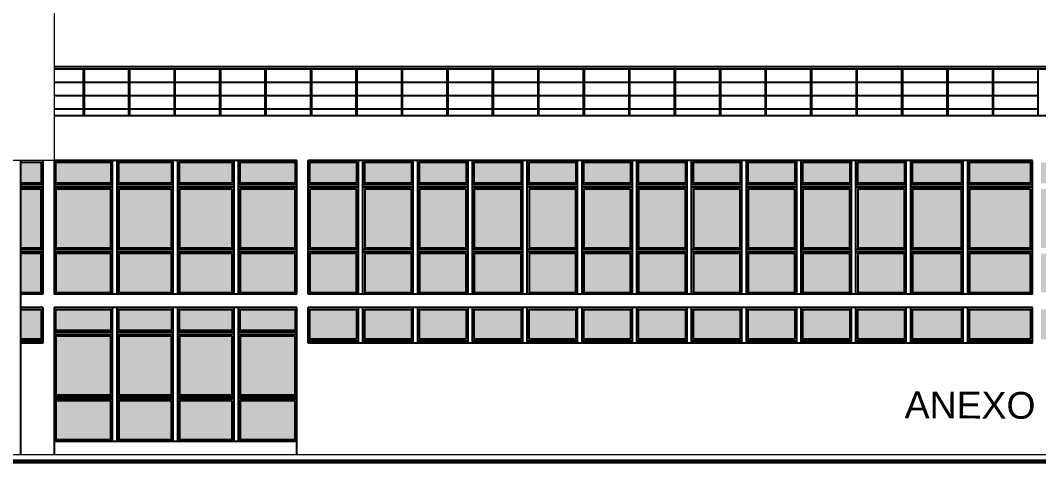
# Model space of a CAD drawing. Header units: millimetres. Extents: x 521 to 1055, y 261 to 520.
# Drawn here: x 834.25 to 857.1, y 279.49 to 289.44 of the extents above; entities that cross this region are included whole.
import ezdxf

# ---------------------------------------------------------------- set-up
doc = ezdxf.new("R2010")
doc.units = ezdxf.units.MM
doc.linetypes.add('CONTINU', pattern=[0])
doc.layers.add('0.1', color=8, linetype='Continuous', lineweight=13)
doc.styles.add('ROBERTO', font='swissek.ttf')

msp = doc.modelspace()

# ---------------------------------------------------------------- hatches: boundary and pattern name
at = {"layer": '0.1', "linetype": 'CONTINU', "lineweight": -2}
h = msp.add_hatch(dxfattribs=at)
h.set_pattern_fill('AR-SAND', color=8, scale=0.1, angle=315, style=0)
h.paths.add_polyline_path([(835.00938, 314.19244), (819.00938, 314.19244), (819.00938, 286.29244), (819.10938, 286.29244), (835.00938, 286.29244)])
h.paths.add_polyline_path([(830.65938, 294.89244), (830.65938, 295.89244), (831.25938, 295.89244), (831.25938, 294.89244)], flags=16)
h.paths.add_polyline_path([(830.69938, 294.93244), (830.69938, 295.85244), (831.21938, 295.85244), (831.21938, 294.93244)], flags=0)
h.paths.add_polyline_path([(830.65938, 292.59244), (831.25938, 292.59244), (831.25938, 291.59244), (830.65938, 291.59244)], flags=16)
h.paths.add_polyline_path([(830.69938, 292.55244), (831.21938, 292.55244), (831.21938, 291.63244), (830.69938, 291.63244)], flags=0)
h.paths.add_polyline_path([(830.65938, 298.19244), (830.65938, 299.19244), (831.25938, 299.19244), (831.25938, 298.19244)], flags=16)
h.paths.add_polyline_path([(830.69938, 298.23244), (830.69938, 299.15244), (831.21938, 299.15244), (831.21938, 298.23244)], flags=0)
h.paths.add_polyline_path([(830.65938, 289.29244), (831.25938, 289.29244), (831.25938, 288.29244), (830.65938, 288.29244)], flags=16)
h.paths.add_polyline_path([(830.69938, 289.25244), (831.21938, 289.25244), (831.21938, 288.33244), (830.69938, 288.33244)], flags=0)
h.paths.add_polyline_path([(830.65938, 301.49244), (830.65938, 302.49244), (831.25938, 302.49244), (831.25938, 301.49244)], flags=16)
h.paths.add_polyline_path([(830.69938, 301.53244), (830.69938, 302.45244), (831.21938, 302.45244), (831.21938, 301.53244)], flags=0)
h.paths.add_polyline_path([(830.65938, 304.79244), (830.65938, 305.79244), (831.25938, 305.79244), (831.25938, 304.79244)], flags=16)
h.paths.add_polyline_path([(830.69938, 304.83244), (830.69938, 305.75244), (831.21938, 305.75244), (831.21938, 304.83244)], flags=0)
h.paths.add_polyline_path([(830.65938, 308.09244), (830.65938, 309.09244), (831.25938, 309.09244), (831.25938, 308.09244)], flags=16)
h.paths.add_polyline_path([(830.69938, 308.13244), (830.69938, 309.05244), (831.21938, 309.05244), (831.21938, 308.13244)], flags=0)
h.paths.add_polyline_path([(830.65938, 311.39244), (830.65938, 312.39244), (831.25938, 312.39244), (831.25938, 311.39244)], flags=16)
h.paths.add_polyline_path([(830.69938, 311.43244), (830.69938, 312.35244), (831.21938, 312.35244), (831.21938, 311.43244)], flags=0)
h = msp.add_hatch(color=9, dxfattribs=at)
h.paths.add_polyline_path([(825.61938, 285.78244), (825.61938, 286.25244), (824.88438, 286.25244), (824.88438, 285.78244)])
h.paths.add_polyline_path([(825.61938, 285.65244), (824.88438, 285.65244), (824.88438, 284.33244), (825.61938, 284.33244)])
h.paths.add_polyline_path([(824.88438, 284.20244), (824.88438, 283.33244), (825.61938, 283.33244), (825.61938, 284.20244)])
h.paths.add_polyline_path([(824.88438, 282.95244), (824.88438, 282.28244), (825.61938, 282.28244), (825.61938, 282.95244)])
h.paths.add_polyline_path([(825.79938, 282.95244), (825.79938, 282.28244), (826.91938, 282.28244), (826.91938, 282.95244)])
h.paths.add_polyline_path([(825.79938, 284.20244), (825.79938, 283.33244), (826.91938, 283.33244), (826.91938, 284.20244)])
h.paths.add_polyline_path([(825.79938, 284.33244), (826.91938, 284.33244), (826.91938, 285.65244), (825.79938, 285.65244)])
h.paths.add_polyline_path([(825.79938, 286.25244), (825.79938, 285.78244), (826.91938, 285.78244), (826.91938, 286.25244)])
h.paths.add_polyline_path([(828.21938, 285.78244), (828.21938, 286.25244), (827.09938, 286.25244), (827.09938, 285.78244)])
h.paths.add_polyline_path([(828.21938, 285.65244), (827.09938, 285.65244), (827.09938, 284.33244), (828.21938, 284.33244)])
h.paths.add_polyline_path([(828.21938, 283.33244), (828.21938, 284.20244), (827.09938, 284.20244), (827.09938, 283.33244)])
h.paths.add_polyline_path([(828.21938, 282.28244), (828.21938, 282.95244), (827.09938, 282.95244), (827.09938, 282.28244)])
h.paths.add_polyline_path([(828.39938, 282.95244), (828.39938, 282.28244), (829.13438, 282.28244), (829.13438, 282.95244)])
h.paths.add_polyline_path([(828.39938, 284.20244), (828.39938, 283.33244), (829.13438, 283.33244), (829.13438, 284.20244)])
h.paths.add_polyline_path([(828.39938, 284.33244), (829.13438, 284.33244), (829.13438, 285.65244), (828.39938, 285.65244)])
h.paths.add_polyline_path([(828.39938, 286.25244), (828.39938, 285.78244), (829.13438, 285.78244), (829.13438, 286.25244)])
h.paths.add_polyline_path([(830.81938, 285.78244), (830.81938, 286.25244), (829.69938, 286.25244), (829.69938, 285.78244)])
h.paths.add_polyline_path([(829.69938, 284.33244), (830.81938, 284.33244), (830.81938, 285.65244), (829.69938, 285.65244)])
h.paths.add_polyline_path([(830.81938, 283.33244), (830.81938, 284.20244), (829.69938, 284.20244), (829.69938, 283.33244)])
h.paths.add_polyline_path([(829.69938, 282.95244), (829.69938, 282.28244), (830.81938, 282.28244), (830.81938, 282.95244)])
h.paths.add_polyline_path([(830.99938, 282.28244), (832.11938, 282.28244), (832.11938, 282.95244), (830.99938, 282.95244)])
h.paths.add_polyline_path([(830.99938, 284.20244), (830.99938, 283.33244), (832.11938, 283.33244), (832.11938, 284.20244)])
h.paths.add_polyline_path([(830.99938, 284.33244), (832.11938, 284.33244), (832.11938, 285.65244), (830.99938, 285.65244)])
h.paths.add_polyline_path([(832.11938, 285.78244), (832.11938, 286.25244), (830.99938, 286.25244), (830.99938, 285.78244)])
h.paths.add_polyline_path([(833.41938, 285.78244), (833.41938, 286.25244), (832.29938, 286.25244), (832.29938, 285.78244)])
h.paths.add_polyline_path([(833.41938, 285.65244), (832.29938, 285.65244), (832.29938, 284.33244), (833.41938, 284.33244)])
h.paths.add_polyline_path([(833.41938, 283.33244), (833.41938, 284.20244), (832.29938, 284.20244), (832.29938, 283.33244)])
h.paths.add_polyline_path([(833.41938, 282.28244), (833.41938, 282.95244), (832.29938, 282.95244), (832.29938, 282.28244)])
h.paths.add_polyline_path([(834.25938, 282.28244), (834.71938, 282.28244), (834.71938, 282.95244), (834.25938, 282.95244)])
h.paths.add_polyline_path([(834.25938, 283.33244), (834.71938, 283.33244), (834.71938, 284.20244), (834.25938, 284.20244)])
h.paths.add_polyline_path([(834.25938, 284.33244), (834.71938, 284.33244), (834.71938, 285.65244), (834.25938, 285.65244)])
h.paths.add_polyline_path([(834.71938, 285.78244), (834.71938, 286.25244), (834.25938, 286.25244), (834.25938, 285.78244)])
h.paths.add_polyline_path([(836.28284, 285.78244), (836.28284, 286.25244), (835.04938, 286.25244), (835.04938, 285.78244)])
h.paths.add_polyline_path([(836.28284, 285.65244), (835.04938, 285.65244), (835.04938, 284.33244), (836.28284, 284.33244)])
h.paths.add_polyline_path([(837.64438, 285.65244), (836.46284, 285.65244), (836.46284, 284.33244), (837.64438, 284.33244)])
h.paths.add_polyline_path([(837.64438, 285.78244), (837.64438, 286.25244), (836.46284, 286.25244), (836.46284, 285.78244)])
h.paths.add_polyline_path([(836.46284, 284.20244), (836.46284, 283.33244), (837.64438, 283.33244), (837.64438, 284.20244)])
h.paths.add_polyline_path([(836.28284, 283.33244), (836.28284, 284.20244), (835.04938, 284.20244), (835.04938, 283.33244)])
h.paths.add_polyline_path([(839.00688, 283.33244), (839.00688, 284.20244), (837.82438, 284.20244), (837.82438, 283.33244)])
h.paths.add_polyline_path([(840.41938, 283.33244), (840.41938, 284.20244), (839.18688, 284.20244), (839.18688, 283.33244)])
h.paths.add_polyline_path([(839.18688, 285.65244), (839.18688, 284.33244), (840.41938, 284.33244), (840.41938, 285.65244)])
h.paths.add_polyline_path([(837.82438, 285.65244), (837.82438, 284.33244), (839.00688, 284.33244), (839.00688, 285.65244)])
h.paths.add_polyline_path([(837.82438, 285.78244), (839.00688, 285.78244), (839.00688, 286.25244), (837.82438, 286.25244)])
h.paths.add_polyline_path([(839.18688, 286.25244), (839.18688, 285.78244), (840.41938, 285.78244), (840.41938, 286.25244)])
h.paths.add_polyline_path([(840.74938, 286.25244), (840.74938, 285.78244), (841.79855, 285.78244), (841.79855, 286.25244)])
h.paths.add_polyline_path([(841.97855, 286.25244), (841.97855, 285.78244), (843.02771, 285.78244), (843.02771, 286.25244)])
h.paths.add_polyline_path([(843.20771, 286.25244), (843.20771, 285.78244), (844.25688, 285.78244), (844.25688, 286.25244)])
h.paths.add_polyline_path([(844.25688, 285.65244), (843.20771, 285.65244), (843.20771, 284.33244), (844.25688, 284.33244)])
h.paths.add_polyline_path([(843.02771, 284.33244), (843.02771, 285.65244), (841.97855, 285.65244), (841.97855, 284.33244)])
h.paths.add_polyline_path([(841.79855, 284.33244), (841.79855, 285.65244), (840.74938, 285.65244), (840.74938, 284.33244)])
h.paths.add_polyline_path([(841.79855, 284.20244), (840.74938, 284.20244), (840.74938, 283.33244), (841.79855, 283.33244)])
h.paths.add_polyline_path([(841.97855, 284.20244), (841.97855, 283.33244), (843.02771, 283.33244), (843.02771, 284.20244)])
h.paths.add_polyline_path([(843.20771, 284.20244), (843.20771, 283.33244), (844.25688, 283.33244), (844.25688, 284.20244)])
h.paths.add_polyline_path([(841.79855, 282.95244), (840.74938, 282.95244), (840.74938, 282.28244), (841.79855, 282.28244)])
h.paths.add_polyline_path([(841.97855, 282.95244), (841.97855, 282.28244), (843.02771, 282.28244), (843.02771, 282.95244)])
h.paths.add_polyline_path([(843.20771, 282.95244), (843.20771, 282.28244), (844.25688, 282.28244), (844.25688, 282.95244)])
h = msp.add_hatch(color=9, dxfattribs=at)
h.paths.add_polyline_path([(863.41938, 285.78244), (863.41938, 286.25244), (862.29938, 286.25244), (862.29938, 285.78244)])
h.paths.add_polyline_path([(860.94938, 285.78244), (862.06938, 285.78244), (862.06938, 286.25244), (860.94938, 286.25244)])
h.paths.add_polyline_path([(859.72021, 286.25244), (859.72021, 285.78244), (860.76938, 285.78244), (860.76938, 286.25244)])
h.paths.add_polyline_path([(858.47021, 286.25244), (858.47021, 285.78244), (859.51938, 285.78244), (859.51938, 286.25244)])
h.paths.add_polyline_path([(857.14938, 286.25244), (857.14938, 285.78244), (858.26938, 285.78244), (858.26938, 286.25244)])
h.paths.add_polyline_path([(855.54938, 286.25244), (855.54938, 285.78244), (856.91938, 285.78244), (856.91938, 286.25244)])
h.paths.add_polyline_path([(854.27021, 286.25244), (854.27021, 285.78244), (855.36938, 285.78244), (855.36938, 286.25244)])
h.paths.add_polyline_path([(853.04105, 286.25244), (853.04105, 285.78244), (854.09021, 285.78244), (854.09021, 286.25244)])
h.paths.add_polyline_path([(851.81188, 286.25244), (851.81188, 285.78244), (852.86105, 285.78244), (852.86105, 286.25244)])
h.paths.add_polyline_path([(851.63188, 285.78244), (851.63188, 286.25244), (850.58271, 286.25244), (850.58271, 285.78244)])
h.paths.add_polyline_path([(849.35355, 286.25244), (849.35355, 285.78244), (850.40271, 285.78244), (850.40271, 286.25244)])
h.paths.add_polyline_path([(848.12438, 286.25244), (848.12438, 285.78244), (849.17355, 285.78244), (849.17355, 286.25244)])
h.paths.add_polyline_path([(847.94438, 285.78244), (847.94438, 286.25244), (846.89521, 286.25244), (846.89521, 285.78244)])
h.paths.add_polyline_path([(846.71521, 285.78244), (846.71521, 286.25244), (845.66605, 286.25244), (845.66605, 285.78244)])
h.paths.add_polyline_path([(845.48605, 285.78244), (845.48605, 286.25244), (844.43688, 286.25244), (844.43688, 285.78244)])
h.paths.add_polyline_path([(844.43688, 285.65244), (844.43688, 284.33244), (845.48605, 284.33244), (845.48605, 285.65244)])
h.paths.add_polyline_path([(844.43688, 284.20244), (844.43688, 283.33244), (845.48605, 283.33244), (845.48605, 284.20244)])
h.paths.add_polyline_path([(844.43688, 282.95244), (844.43688, 282.28244), (845.48605, 282.28244), (845.48605, 282.95244)])
h.paths.add_polyline_path([(845.66605, 282.95244), (845.66605, 282.28244), (846.71521, 282.28244), (846.71521, 282.95244)])
h.paths.add_polyline_path([(846.71521, 283.33244), (846.71521, 284.20244), (845.66605, 284.20244), (845.66605, 283.33244)])
h.paths.add_polyline_path([(846.71521, 285.65244), (845.66605, 285.65244), (845.66605, 284.33244), (846.71521, 284.33244)])
h.paths.add_polyline_path([(846.89521, 284.33244), (847.94438, 284.33244), (847.94438, 285.65244), (846.89521, 285.65244)])
h.paths.add_polyline_path([(846.89521, 284.20244), (846.89521, 283.33244), (847.94438, 283.33244), (847.94438, 284.20244)])
h.paths.add_polyline_path([(847.94438, 282.28244), (847.94438, 282.95244), (846.89521, 282.95244), (846.89521, 282.28244)])
h.paths.add_polyline_path([(848.12438, 282.95244), (848.12438, 282.28244), (849.17355, 282.28244), (849.17355, 282.95244)])
h.paths.add_polyline_path([(849.17355, 283.33244), (849.17355, 284.20244), (848.12438, 284.20244), (848.12438, 283.33244)])
h.paths.add_polyline_path([(849.17355, 285.65244), (848.12438, 285.65244), (848.12438, 284.33244), (849.17355, 284.33244)])
h.paths.add_polyline_path([(849.35355, 284.33244), (850.40271, 284.33244), (850.40271, 285.65244), (849.35355, 285.65244)])
h.paths.add_polyline_path([(850.40271, 283.33244), (850.40271, 284.20244), (849.35355, 284.20244), (849.35355, 283.33244)])
h.paths.add_polyline_path([(849.35355, 282.95244), (849.35355, 282.28244), (850.40271, 282.28244), (850.40271, 282.95244)])
h.paths.add_polyline_path([(850.58271, 282.95244), (850.58271, 282.28244), (851.63188, 282.28244), (851.63188, 282.95244)])
h.paths.add_polyline_path([(851.63188, 283.33244), (851.63188, 284.20244), (850.58271, 284.20244), (850.58271, 283.33244)])
h.paths.add_polyline_path([(850.58271, 284.33244), (851.63188, 284.33244), (851.63188, 285.65244), (850.58271, 285.65244)])
h.paths.add_polyline_path([(851.81188, 284.33244), (852.86105, 284.33244), (852.86105, 285.65244), (851.81188, 285.65244)])
h.paths.add_polyline_path([(852.86105, 283.33244), (852.86105, 284.20244), (851.81188, 284.20244), (851.81188, 283.33244)])
h.paths.add_polyline_path([(851.81188, 282.95244), (851.81188, 282.28244), (852.86105, 282.28244), (852.86105, 282.95244)])
h.paths.add_polyline_path([(854.09021, 282.28244), (854.09021, 282.95244), (853.04105, 282.95244), (853.04105, 282.28244)])
h.paths.add_polyline_path([(854.09021, 283.33244), (854.09021, 284.20244), (853.04105, 284.20244), (853.04105, 283.33244)])
h.paths.add_polyline_path([(853.04105, 284.33244), (854.09021, 284.33244), (854.09021, 285.65244), (853.04105, 285.65244)])
h.paths.add_polyline_path([(854.27021, 284.33244), (855.36938, 284.33244), (855.36938, 285.65244), (854.27021, 285.65244)])
h.paths.add_polyline_path([(855.36938, 283.33244), (855.36938, 284.20244), (854.27021, 284.20244), (854.27021, 283.33244)])
h.paths.add_polyline_path([(854.27021, 282.95244), (854.27021, 282.28244), (855.36938, 282.28244), (855.36938, 282.95244)])
h.paths.add_polyline_path([(856.91938, 282.28244), (856.91938, 282.95244), (855.54938, 282.95244), (855.54938, 282.28244)])
h.paths.add_polyline_path([(856.91938, 283.33244), (856.91938, 284.20244), (855.54938, 284.20244), (855.54938, 283.33244)])
h.paths.add_polyline_path([(856.91938, 284.33244), (856.91938, 285.65244), (855.54938, 285.65244), (855.54938, 284.33244)])
h.paths.add_polyline_path([(858.26938, 285.65244), (857.14938, 285.65244), (857.14938, 284.33244), (858.26938, 284.33244)])
h.paths.add_polyline_path([(858.26938, 283.33244), (858.26938, 284.20244), (857.14938, 284.20244), (857.14938, 283.33244)])
h.paths.add_polyline_path([(857.14938, 282.95244), (857.14938, 282.28244), (858.26938, 282.28244), (858.26938, 282.95244)])
h.paths.add_polyline_path([(858.47021, 282.95244), (858.47021, 282.28244), (859.51938, 282.28244), (859.51938, 282.95244)])
h.paths.add_polyline_path([(858.47021, 284.20244), (858.47021, 283.33244), (859.51938, 283.33244), (859.51938, 284.20244)])
h.paths.add_polyline_path([(859.51938, 285.65244), (858.47021, 285.65244), (858.47021, 284.33244), (859.51938, 284.33244)])
h.paths.add_polyline_path([(859.72021, 284.33244), (860.76938, 284.33244), (860.76938, 285.65244), (859.72021, 285.65244)])
h.paths.add_polyline_path([(859.72021, 284.20244), (859.72021, 283.33244), (860.76938, 283.33244), (860.76938, 284.20244)])
h.paths.add_polyline_path([(860.76938, 282.28244), (860.76938, 282.95244), (859.72021, 282.95244), (859.72021, 282.28244)])
h.paths.add_polyline_path([(862.06938, 282.28244), (862.06938, 282.95244), (860.94938, 282.95244), (860.94938, 282.28244)])
h.paths.add_polyline_path([(860.94938, 284.20244), (860.94938, 283.33244), (862.06938, 283.33244), (862.06938, 284.20244)])
h.paths.add_polyline_path([(860.94938, 284.33244), (862.06938, 284.33244), (862.06938, 285.65244), (860.94938, 285.65244)])
h.paths.add_polyline_path([(862.29938, 284.33244), (863.41938, 284.33244), (863.41938, 285.65244), (862.29938, 285.65244)])
h.paths.add_polyline_path([(862.29938, 283.33244), (863.41938, 283.33244), (863.41938, 284.20244), (862.29938, 284.20244)])
h.paths.add_polyline_path([(862.29938, 282.95244), (862.29938, 282.28244), (863.41938, 282.28244), (863.41938, 282.95244)])
h = msp.add_hatch(color=9, dxfattribs=at)
h.paths.add_polyline_path([(835.04938, 282.95244), (835.04938, 282.48244), (836.28284, 282.48244), (836.28284, 282.95244)])
h.paths.add_polyline_path([(836.28284, 282.35244), (835.04938, 282.35244), (835.04938, 281.03244), (836.28284, 281.03244)])
h.paths.add_polyline_path([(835.04938, 280.90244), (835.04938, 280.03244), (836.28284, 280.03244), (836.28284, 280.90244)])
h.paths.add_polyline_path([(837.64438, 280.03244), (837.64438, 280.90244), (836.46284, 280.90244), (836.46284, 280.03244)])
h.paths.add_polyline_path([(836.46284, 281.03244), (837.64438, 281.03244), (837.64438, 282.35244), (836.46284, 282.35244)])
h.paths.add_polyline_path([(837.64438, 282.48244), (837.64438, 282.95244), (836.46284, 282.95244), (836.46284, 282.48244)])
h.paths.add_polyline_path([(839.00688, 282.48244), (839.00688, 282.95244), (837.82438, 282.95244), (837.82438, 282.48244)])
h.paths.add_polyline_path([(839.00688, 282.35244), (837.82438, 282.35244), (837.82438, 281.03244), (839.00688, 281.03244)])
h.paths.add_polyline_path([(839.00688, 280.03244), (839.00688, 280.90244), (837.82438, 280.90244), (837.82438, 280.03244)])
h.paths.add_polyline_path([(840.41938, 280.03244), (840.41938, 280.90244), (839.18688, 280.90244), (839.18688, 280.03244)])
h.paths.add_polyline_path([(839.18688, 281.03244), (840.41938, 281.03244), (840.41938, 282.35244), (839.18688, 282.35244)])
h.paths.add_polyline_path([(840.41938, 282.48244), (840.41938, 282.95244), (839.18688, 282.95244), (839.18688, 282.48244)])

# ---------------------------------------------------------------- linework, layer by layer
at = {"layer": '0.1', "color": 7}
for p, q in [((835.00938, 314.19244), (835.00938, 286.29244)), ((835.00938, 286.29244), (819.00938, 286.29244)), ((890.35104, 279.69244), (798.67014, 279.69244))]:
    msp.add_line(p, q, dxfattribs=at)
at = {"layer": '0.1', "color": 8, "linetype": 'CONTINU', "lineweight": -2}
for p, q in [((888.75938, 288.39244), (835.00938, 288.39244)), ((888.70938, 288.34244), (835.00938, 288.34244)), ((835.66938, 287.29244), (835.66938, 288.34244)), ((835.68938, 287.29244), (835.68938, 288.34244)), ((836.68938, 287.29244), (836.68938, 288.34244)), ((836.70938, 287.29244), (836.70938, 288.34244)), ((837.70938, 287.29244), (837.70938, 288.34244)), ((837.72938, 287.29244), (837.72938, 288.34244)), ((838.72938, 287.29244), (838.72938, 288.34244)), ((838.74938, 287.29244), (838.74938, 288.34244)), ((839.74938, 287.29244), (839.74938, 288.34244)), ((839.76938, 287.29244), (839.76938, 288.34244)), ((840.76938, 287.29244), (840.76938, 288.34244)), ((840.78938, 287.29244), (840.78938, 288.34244)), ((841.78938, 287.29244), (841.78938, 288.34244)), ((841.80938, 287.29244), (841.80938, 288.34244)), ((842.80938, 287.29244), (842.80938, 288.34244)), ((842.82938, 287.29244), (842.82938, 288.34244)), ((843.82938, 287.29244), (843.82938, 288.34244)), ((843.84938, 287.29244), (843.84938, 288.34244)), ((844.84938, 287.29244), (844.84938, 288.34244)), ((844.86938, 287.29244), (844.86938, 288.34244)), ((845.86938, 287.29244), (845.86938, 288.34244)), ((845.88938, 287.29244), (845.88938, 288.34244)), ((846.88938, 287.29244), (846.88938, 288.34244)), ((846.90938, 287.29244), (846.90938, 288.34244)), ((847.90938, 287.29244), (847.90938, 288.34244)), ((847.92938, 287.29244), (847.92938, 288.34244)), ((848.92938, 287.29244), (848.92938, 288.34244)), ((848.94938, 287.29244), (848.94938, 288.34244)), ((849.94938, 287.29244), (849.94938, 288.34244)), ((849.96938, 287.29244), (849.96938, 288.34244)), ((850.96938, 287.29244), (850.96938, 288.34244)), ((850.98938, 287.29244), (850.98938, 288.34244)), ((851.98938, 287.29244), (851.98938, 288.34244)), ((852.00938, 287.29244), (852.00938, 288.34244)), ((853.00938, 287.29244), (853.00938, 288.34244)), ((853.02938, 287.29244), (853.02938, 288.34244)), ((854.02938, 287.29244), (854.02938, 288.34244)), ((854.04938, 287.29244), (854.04938, 288.34244)), ((855.04938, 287.29244), (855.04938, 288.34244)), ((855.06938, 287.29244), (855.06938, 288.34244)), ((856.06938, 287.29244), (856.06938, 288.34244)), ((856.08938, 287.29244), (856.08938, 288.34244)), ((857.08938, 287.29244), (857.08938, 288.34244)), ((835.66938, 288.04244), (835.00938, 288.04244)), ((836.68938, 288.04244), (835.68938, 288.04244)), ((837.70938, 288.04244), (836.70938, 288.04244)), ((838.72938, 288.04244), (837.72938, 288.04244)), ((839.74938, 288.04244), (838.74938, 288.04244)), ((840.76938, 288.04244), (839.76938, 288.04244)), ((841.78938, 288.04244), (840.78938, 288.04244)), ((842.80938, 288.04244), (841.80938, 288.04244)), ((843.82938, 288.04244), (842.82938, 288.04244)), ((844.84938, 288.04244), (843.84938, 288.04244)), ((845.86938, 288.04244), (844.86938, 288.04244)), ((846.88938, 288.04244), (845.88938, 288.04244)), ((847.90938, 288.04244), (846.90938, 288.04244)), ((848.92938, 288.04244), (847.92938, 288.04244)), ((849.94938, 288.04244), (848.94938, 288.04244)), ((850.96938, 288.04244), (849.96938, 288.04244)), ((851.98938, 288.04244), (850.98938, 288.04244)), ((853.00938, 288.04244), (852.00938, 288.04244)), ((854.02938, 288.04244), (853.02938, 288.04244)), ((855.04938, 288.04244), (854.04938, 288.04244)), ((856.06938, 288.04244), (855.06938, 288.04244)), ((857.08938, 288.04244), (856.08938, 288.04244)), ((835.66938, 287.74244), (835.00938, 287.74244)), ((836.68938, 287.74244), (835.68938, 287.74244)), ((837.70938, 287.74244), (836.70938, 287.74244)), ((838.72938, 287.74244), (837.72938, 287.74244)), ((839.74938, 287.74244), (838.74938, 287.74244)), ((840.76938, 287.74244), (839.76938, 287.74244)), ((841.78938, 287.74244), (840.78938, 287.74244)), ((842.80938, 287.74244), (841.80938, 287.74244)), ((843.82938, 287.74244), (842.82938, 287.74244)), ((844.84938, 287.74244), (843.84938, 287.74244)), ((845.86938, 287.74244), (844.86938, 287.74244)), ((846.88938, 287.74244), (845.88938, 287.74244)), ((847.90938, 287.74244), (846.90938, 287.74244)), ((848.92938, 287.74244), (847.92938, 287.74244)), ((849.94938, 287.74244), (848.94938, 287.74244)), ((850.96938, 287.74244), (849.96938, 287.74244)), ((851.98938, 287.74244), (850.98938, 287.74244)), ((853.00938, 287.74244), (852.00938, 287.74244)), ((854.02938, 287.74244), (853.02938, 287.74244)), ((855.04938, 287.74244), (854.04938, 287.74244)), ((856.06938, 287.74244), (855.06938, 287.74244)), ((857.08938, 287.74244), (856.08938, 287.74244)), ((835.66938, 287.44244), (835.00938, 287.44244)), ((836.68938, 287.44244), (835.68938, 287.44244)), ((837.70938, 287.44244), (836.70938, 287.44244)), ((838.72938, 287.44244), (837.72938, 287.44244)), ((839.74938, 287.44244), (838.74938, 287.44244)), ((840.76938, 287.44244), (839.76938, 287.44244)), ((841.78938, 287.44244), (840.78938, 287.44244)), ((842.80938, 287.44244), (841.80938, 287.44244)), ((843.82938, 287.44244), (842.82938, 287.44244)), ((844.84938, 287.44244), (843.84938, 287.44244)), ((845.86938, 287.44244), (844.86938, 287.44244)), ((846.88938, 287.44244), (845.88938, 287.44244)), ((847.90938, 287.44244), (846.90938, 287.44244)), ((848.92938, 287.44244), (847.92938, 287.44244)), ((849.94938, 287.44244), (848.94938, 287.44244)), ((850.96938, 287.44244), (849.96938, 287.44244)), ((851.98938, 287.44244), (850.98938, 287.44244)), ((853.00938, 287.44244), (852.00938, 287.44244)), ((854.02938, 287.44244), (853.02938, 287.44244)), ((855.04938, 287.44244), (854.04938, 287.44244)), ((856.06938, 287.44244), (855.06938, 287.44244)), ((857.08938, 287.44244), (856.08938, 287.44244)), ((834.25938, 286.29244), (834.25938, 279.69244)), ((834.75938, 286.29244), (834.75938, 283.29244)), ((840.45938, 286.29244), (835.00938, 286.29244)), ((835.00938, 286.29244), (835.00938, 283.29244)), ((836.32284, 283.29244), (836.32284, 286.29244)), ((836.42284, 283.29244), (836.42284, 286.29244)), ((837.68438, 283.29244), (837.68438, 286.29244)), ((837.78438, 283.29244), (837.78438, 286.29244)), ((839.04688, 283.29244), (839.04688, 286.29244)), ((839.14688, 283.29244), (839.14688, 286.29244)), ((840.45938, 283.29244), (840.45938, 286.29244)), ((840.70938, 283.29244), (840.70938, 286.29244)), ((856.95938, 286.29244), (840.70938, 286.29244)), ((841.83855, 283.29244), (841.83855, 286.29244)), ((841.93855, 283.29244), (841.93855, 286.29244)), ((843.06771, 283.29244), (843.06771, 286.29244)), ((843.16771, 283.29244), (843.16771, 286.29244)), ((844.29688, 283.29244), (844.29688, 286.29244)), ((844.39688, 283.29244), (844.39688, 286.29244)), ((845.52605, 283.29244), (845.52605, 286.29244)), ((845.62605, 283.29244), (845.62605, 286.29244)), ((846.75521, 283.29244), (846.75521, 286.29244)), ((846.85521, 283.29244), (846.85521, 286.29244)), ((847.98438, 283.29244), (847.98438, 286.29244)), ((848.08438, 283.29244), (848.08438, 286.29244)), ((849.21355, 283.29244), (849.21355, 286.29244)), ((849.31355, 283.29244), (849.31355, 286.29244)), ((850.44271, 283.29244), (850.44271, 286.29244)), ((850.54271, 283.29244), (850.54271, 286.29244)), ((851.67188, 283.29244), (851.67188, 286.29244)), ((851.77188, 283.29244), (851.77188, 286.29244)), ((852.90105, 283.29244), (852.90105, 286.29244)), ((853.00105, 283.29244), (853.00105, 286.29244)), ((854.13021, 283.29244), (854.13021, 286.29244)), ((854.23021, 283.29244), (854.23021, 286.29244)), ((855.40938, 283.29244), (855.40938, 286.29244)), ((855.50938, 283.29244), (855.50938, 286.29244)), ((856.95938, 283.29244), (856.95938, 286.29244)), ((834.75938, 285.74244), (834.25938, 285.74244)), ((834.75938, 285.69244), (834.25938, 285.69244)), ((836.32284, 285.74244), (835.00938, 285.74244)), ((836.32284, 285.69244), (835.00938, 285.69244)), ((837.68438, 285.74244), (836.42284, 285.74244)), ((837.68438, 285.69244), (836.42284, 285.69244)), ((839.04688, 285.74244), (837.78438, 285.74244)), ((839.04688, 285.69244), (837.78438, 285.69244)), ((840.45938, 285.74244), (839.14688, 285.74244)), ((840.45938, 285.69244), (839.14688, 285.69244)), ((841.83855, 285.74244), (840.70938, 285.74244)), ((841.83855, 285.69244), (840.70938, 285.69244)), ((843.06771, 285.74244), (841.93855, 285.74244)), ((843.06771, 285.69244), (841.93855, 285.69244)), ((844.29688, 285.74244), (843.16771, 285.74244)), ((844.29688, 285.69244), (843.16771, 285.69244)), ((845.52605, 285.74244), (844.39688, 285.74244)), ((845.52605, 285.69244), (844.39688, 285.69244)), ((846.75521, 285.74244), (845.62605, 285.74244)), ((846.75521, 285.69244), (845.62605, 285.69244)), ((847.98438, 285.74244), (846.85521, 285.74244)), ((847.98438, 285.69244), (846.85521, 285.69244)), ((849.21355, 285.74244), (848.08438, 285.74244)), ((849.21355, 285.69244), (848.08438, 285.69244)), ((850.44271, 285.74244), (849.31355, 285.74244)), ((850.44271, 285.69244), (849.31355, 285.69244)), ((851.67188, 285.74244), (850.54271, 285.74244)), ((851.67188, 285.69244), (850.54271, 285.69244)), ((852.90105, 285.74244), (851.77188, 285.74244)), ((852.90105, 285.69244), (851.77188, 285.69244)), ((854.13021, 285.74244), (853.00105, 285.74244)), ((854.13021, 285.69244), (853.00105, 285.69244)), ((855.40938, 285.74244), (854.23021, 285.74244)), ((855.40938, 285.69244), (854.23021, 285.69244)), ((856.95938, 285.74244), (855.50938, 285.74244)), ((856.95938, 285.69244), (855.50938, 285.69244)), ((834.75938, 284.29244), (834.25938, 284.29244)), ((834.75938, 284.24244), (834.25938, 284.24244)), ((836.32284, 284.29244), (835.00938, 284.29244)), ((836.32284, 284.24244), (835.00938, 284.24244)), ((837.68438, 284.29244), (836.42284, 284.29244)), ((837.68438, 284.24244), (836.42284, 284.24244)), ((839.04688, 284.29244), (837.78438, 284.29244)), ((839.04688, 284.24244), (837.78438, 284.24244)), ((840.45938, 284.29244), (839.14688, 284.29244)), ((840.45938, 284.24244), (839.14688, 284.24244)), ((841.83855, 284.29244), (840.70938, 284.29244)), ((841.83855, 284.24244), (840.70938, 284.24244)), ((843.06771, 284.29244), (841.93855, 284.29244)), ((843.06771, 284.24244), (841.93855, 284.24244)), ((844.29688, 284.29244), (843.16771, 284.29244)), ((844.29688, 284.24244), (843.16771, 284.24244)), ((845.52605, 284.29244), (844.39688, 284.29244)), ((845.52605, 284.24244), (844.39688, 284.24244)), ((846.75521, 284.29244), (845.62605, 284.29244)), ((846.75521, 284.24244), (845.62605, 284.24244)), ((847.98438, 284.29244), (846.85521, 284.29244)), ((847.98438, 284.24244), (846.85521, 284.24244)), ((849.21355, 284.29244), (848.08438, 284.29244)), ((849.21355, 284.24244), (848.08438, 284.24244)), ((850.44271, 284.29244), (849.31355, 284.29244)), ((850.44271, 284.24244), (849.31355, 284.24244)), ((851.67188, 284.29244), (850.54271, 284.29244)), ((851.67188, 284.24244), (850.54271, 284.24244)), ((852.90105, 284.29244), (851.77188, 284.29244)), ((852.90105, 284.24244), (851.77188, 284.24244)), ((854.13021, 284.29244), (853.00105, 284.29244)), ((854.13021, 284.24244), (853.00105, 284.24244)), ((855.40938, 284.29244), (854.23021, 284.29244)), ((855.40938, 284.24244), (854.23021, 284.24244)), ((856.95938, 284.29244), (855.50938, 284.29244)), ((856.95938, 284.24244), (855.50938, 284.24244)), ((834.75938, 283.29244), (834.25938, 283.29244)), ((840.45938, 283.29244), (835.00938, 283.29244)), ((856.95938, 283.29244), (840.70938, 283.29244)), ((834.75938, 282.99244), (834.25938, 282.99244)), ((834.75938, 282.99244), (834.75938, 282.19244)), ((835.00938, 282.99244), (835.00938, 279.69244)), ((840.45938, 282.99244), (835.00938, 282.99244)), ((836.91567, 282.99244), (835.00938, 282.99244)), ((836.32284, 279.99244), (836.32284, 282.99244)), ((836.42284, 279.99244), (836.42284, 282.99244)), ((837.68438, 279.99244), (837.68438, 282.99244)), ((837.78438, 279.99244), (837.78438, 282.99244)), ((839.04688, 279.99244), (839.04688, 282.99244)), ((839.14688, 279.99244), (839.14688, 282.99244)), ((840.45938, 279.69244), (840.45938, 282.99244)), ((840.70938, 282.19244), (840.70938, 282.99244)), ((856.95938, 282.99244), (840.70938, 282.99244)), ((841.83855, 282.19244), (841.83855, 282.99244)), ((841.93855, 282.19244), (841.93855, 282.99244)), ((843.06771, 282.19244), (843.06771, 282.99244)), ((843.16771, 282.19244), (843.16771, 282.99244)), ((844.29688, 282.19244), (844.29688, 282.99244)), ((844.39688, 282.19244), (844.39688, 282.99244)), ((845.52605, 282.19244), (845.52605, 282.99244)), ((845.62605, 282.19244), (845.62605, 282.99244)), ((846.75521, 282.19244), (846.75521, 282.99244)), ((846.85521, 282.19244), (846.85521, 282.99244)), ((847.98438, 282.19244), (847.98438, 282.99244)), ((848.08438, 282.19244), (848.08438, 282.99244)), ((849.21355, 282.19244), (849.21355, 282.99244)), ((849.31355, 282.19244), (849.31355, 282.99244)), ((850.44271, 282.19244), (850.44271, 282.99244)), ((850.54271, 282.19244), (850.54271, 282.99244)), ((851.67188, 282.19244), (851.67188, 282.99244)), ((851.77188, 282.19244), (851.77188, 282.99244)), ((852.90105, 282.19244), (852.90105, 282.99244)), ((853.00105, 282.19244), (853.00105, 282.99244)), ((854.13021, 282.19244), (854.13021, 282.99244)), ((854.23021, 282.19244), (854.23021, 282.99244)), ((855.40938, 282.19244), (855.40938, 282.99244)), ((855.50938, 282.19244), (855.50938, 282.99244)), ((856.95938, 282.19244), (856.95938, 282.99244)), ((836.32284, 282.44244), (835.00938, 282.44244)), ((836.32284, 282.39244), (835.00938, 282.39244)), ((837.68438, 282.44244), (836.42284, 282.44244)), ((837.68438, 282.39244), (836.42284, 282.39244)), ((839.04688, 282.44244), (837.78438, 282.44244)), ((839.04688, 282.39244), (837.78438, 282.39244)), ((840.45938, 282.44244), (839.14688, 282.44244)), ((840.45938, 282.39244), (839.14688, 282.39244)), ((834.75938, 282.24244), (834.25938, 282.24244)), ((834.75938, 282.19244), (834.25938, 282.19244)), ((841.83855, 282.24244), (840.70938, 282.24244)), ((853.00105, 282.19244), (840.70938, 282.19244)), ((843.06771, 282.24244), (841.93855, 282.24244)), ((844.29688, 282.24244), (843.16771, 282.24244)), ((845.52605, 282.24244), (844.39688, 282.24244)), ((846.75521, 282.24244), (845.62605, 282.24244)), ((847.98438, 282.24244), (846.85521, 282.24244)), ((849.21355, 282.24244), (848.08438, 282.24244)), ((850.44271, 282.24244), (849.31355, 282.24244)), ((851.67188, 282.24244), (850.54271, 282.24244)), ((852.90105, 282.24244), (851.77188, 282.24244)), ((854.13021, 282.24244), (853.00105, 282.24244)), ((856.95938, 282.19244), (853.00105, 282.19244)), ((855.40938, 282.24244), (854.23021, 282.24244)), ((856.95938, 282.24244), (855.50938, 282.24244)), ((836.32284, 280.99244), (835.00938, 280.99244)), ((836.32284, 280.94244), (835.00938, 280.94244)), ((837.68438, 280.99244), (836.42284, 280.99244)), ((837.68438, 280.94244), (836.42284, 280.94244)), ((839.04688, 280.99244), (837.78438, 280.99244)), ((839.04688, 280.94244), (837.78438, 280.94244)), ((840.45938, 280.99244), (839.14688, 280.99244)), ((840.45938, 280.94244), (839.14688, 280.94244)), ((840.45938, 279.99244), (835.00938, 279.99244))]:
    msp.add_line(p, q, dxfattribs=at)
at = {"layer": '0.1', "color": 254, "linetype": 'CONTINU', "lineweight": -2}
msp.add_line((888.75938, 287.29244), (835.00938, 287.29244), dxfattribs=at)
at = {"layer": '0.1', "color": 8, "linetype": 'CONTINU', "lineweight": -2}
for points in [[(834.25938, 286.25244), (834.71938, 286.25244), (834.71938, 285.78244), (834.25938, 285.78244)], [(834.25938, 284.33244), (834.71938, 284.33244), (834.71938, 285.65244), (834.25938, 285.65244)], [(834.25938, 283.33244), (834.71938, 283.33244), (834.71938, 284.20244), (834.25938, 284.20244)], [(834.25938, 282.95244), (834.71938, 282.95244), (834.71938, 282.28244), (834.25938, 282.28244)]]:
    msp.add_lwpolyline(points, dxfattribs=at)
for points in [[(836.28284, 285.78244), (835.04938, 285.78244), (835.04938, 286.25244), (836.28284, 286.25244)], [(837.64438, 285.78244), (836.46284, 285.78244), (836.46284, 286.25244), (837.64438, 286.25244)], [(839.00688, 285.78244), (837.82438, 285.78244), (837.82438, 286.25244), (839.00688, 286.25244)], [(840.41938, 285.78244), (839.18688, 285.78244), (839.18688, 286.25244), (840.41938, 286.25244)], [(841.79855, 285.78244), (840.74938, 285.78244), (840.74938, 286.25244), (841.79855, 286.25244)], [(843.02771, 285.78244), (841.97855, 285.78244), (841.97855, 286.25244), (843.02771, 286.25244)], [(844.25688, 285.78244), (843.20771, 285.78244), (843.20771, 286.25244), (844.25688, 286.25244)], [(845.48605, 285.78244), (844.43688, 285.78244), (844.43688, 286.25244), (845.48605, 286.25244)], [(846.71521, 285.78244), (845.66605, 285.78244), (845.66605, 286.25244), (846.71521, 286.25244)], [(847.94438, 285.78244), (846.89521, 285.78244), (846.89521, 286.25244), (847.94438, 286.25244)], [(849.17355, 285.78244), (848.12438, 285.78244), (848.12438, 286.25244), (849.17355, 286.25244)], [(850.40271, 285.78244), (849.35355, 285.78244), (849.35355, 286.25244), (850.40271, 286.25244)], [(851.63188, 285.78244), (850.58271, 285.78244), (850.58271, 286.25244), (851.63188, 286.25244)], [(852.86105, 285.78244), (851.81188, 285.78244), (851.81188, 286.25244), (852.86105, 286.25244)], [(854.09021, 285.78244), (853.04105, 285.78244), (853.04105, 286.25244), (854.09021, 286.25244)], [(855.36938, 285.78244), (854.27021, 285.78244), (854.27021, 286.25244), (855.36938, 286.25244)], [(856.91938, 285.78244), (855.54938, 285.78244), (855.54938, 286.25244), (856.91938, 286.25244)], [(836.28284, 285.65244), (835.04938, 285.65244), (835.04938, 284.33244), (836.28284, 284.33244)], [(837.64438, 285.65244), (836.46284, 285.65244), (836.46284, 284.33244), (837.64438, 284.33244)], [(839.00688, 285.65244), (837.82438, 285.65244), (837.82438, 284.33244), (839.00688, 284.33244)], [(840.41938, 285.65244), (839.18688, 285.65244), (839.18688, 284.33244), (840.41938, 284.33244)], [(841.79855, 285.65244), (840.74938, 285.65244), (840.74938, 284.33244), (841.79855, 284.33244)], [(843.02771, 285.65244), (841.97855, 285.65244), (841.97855, 284.33244), (843.02771, 284.33244)], [(844.25688, 285.65244), (843.20771, 285.65244), (843.20771, 284.33244), (844.25688, 284.33244)], [(845.48605, 285.65244), (844.43688, 285.65244), (844.43688, 284.33244), (845.48605, 284.33244)], [(846.71521, 285.65244), (845.66605, 285.65244), (845.66605, 284.33244), (846.71521, 284.33244)], [(847.94438, 285.65244), (846.89521, 285.65244), (846.89521, 284.33244), (847.94438, 284.33244)], [(849.17355, 285.65244), (848.12438, 285.65244), (848.12438, 284.33244), (849.17355, 284.33244)], [(850.40271, 285.65244), (849.35355, 285.65244), (849.35355, 284.33244), (850.40271, 284.33244)], [(851.63188, 285.65244), (850.58271, 285.65244), (850.58271, 284.33244), (851.63188, 284.33244)], [(852.86105, 285.65244), (851.81188, 285.65244), (851.81188, 284.33244), (852.86105, 284.33244)], [(854.09021, 285.65244), (853.04105, 285.65244), (853.04105, 284.33244), (854.09021, 284.33244)], [(855.36938, 285.65244), (854.27021, 285.65244), (854.27021, 284.33244), (855.36938, 284.33244)], [(856.91938, 285.65244), (855.54938, 285.65244), (855.54938, 284.33244), (856.91938, 284.33244)], [(836.28284, 284.20244), (835.04938, 284.20244), (835.04938, 283.33244), (836.28284, 283.33244)], [(837.64438, 284.20244), (836.46284, 284.20244), (836.46284, 283.33244), (837.64438, 283.33244)], [(839.00688, 284.20244), (837.82438, 284.20244), (837.82438, 283.33244), (839.00688, 283.33244)], [(840.41938, 284.20244), (839.18688, 284.20244), (839.18688, 283.33244), (840.41938, 283.33244)], [(841.79855, 284.20244), (840.74938, 284.20244), (840.74938, 283.33244), (841.79855, 283.33244)], [(843.02771, 284.20244), (841.97855, 284.20244), (841.97855, 283.33244), (843.02771, 283.33244)], [(844.25688, 284.20244), (843.20771, 284.20244), (843.20771, 283.33244), (844.25688, 283.33244)], [(845.48605, 284.20244), (844.43688, 284.20244), (844.43688, 283.33244), (845.48605, 283.33244)], [(846.71521, 284.20244), (845.66605, 284.20244), (845.66605, 283.33244), (846.71521, 283.33244)], [(847.94438, 284.20244), (846.89521, 284.20244), (846.89521, 283.33244), (847.94438, 283.33244)], [(849.17355, 284.20244), (848.12438, 284.20244), (848.12438, 283.33244), (849.17355, 283.33244)], [(850.40271, 284.20244), (849.35355, 284.20244), (849.35355, 283.33244), (850.40271, 283.33244)], [(851.63188, 284.20244), (850.58271, 284.20244), (850.58271, 283.33244), (851.63188, 283.33244)], [(852.86105, 284.20244), (851.81188, 284.20244), (851.81188, 283.33244), (852.86105, 283.33244)], [(854.09021, 284.20244), (853.04105, 284.20244), (853.04105, 283.33244), (854.09021, 283.33244)], [(855.36938, 284.20244), (854.27021, 284.20244), (854.27021, 283.33244), (855.36938, 283.33244)], [(856.91938, 284.20244), (855.54938, 284.20244), (855.54938, 283.33244), (856.91938, 283.33244)], [(836.28284, 282.48244), (835.04938, 282.48244), (835.04938, 282.95244), (836.28284, 282.95244)], [(837.64438, 282.48244), (836.46284, 282.48244), (836.46284, 282.95244), (837.64438, 282.95244)], [(839.00688, 282.48244), (837.82438, 282.48244), (837.82438, 282.95244), (839.00688, 282.95244)], [(840.41938, 282.48244), (839.18688, 282.48244), (839.18688, 282.95244), (840.41938, 282.95244)], [(841.79855, 282.28244), (840.74938, 282.28244), (840.74938, 282.95244), (841.79855, 282.95244)], [(843.02771, 282.28244), (841.97855, 282.28244), (841.97855, 282.95244), (843.02771, 282.95244)], [(844.25688, 282.28244), (843.20771, 282.28244), (843.20771, 282.95244), (844.25688, 282.95244)], [(845.48605, 282.28244), (844.43688, 282.28244), (844.43688, 282.95244), (845.48605, 282.95244)], [(846.71521, 282.28244), (845.66605, 282.28244), (845.66605, 282.95244), (846.71521, 282.95244)], [(847.94438, 282.28244), (846.89521, 282.28244), (846.89521, 282.95244), (847.94438, 282.95244)], [(849.17355, 282.28244), (848.12438, 282.28244), (848.12438, 282.95244), (849.17355, 282.95244)], [(850.40271, 282.28244), (849.35355, 282.28244), (849.35355, 282.95244), (850.40271, 282.95244)], [(851.63188, 282.28244), (850.58271, 282.28244), (850.58271, 282.95244), (851.63188, 282.95244)], [(852.86105, 282.28244), (851.81188, 282.28244), (851.81188, 282.95244), (852.86105, 282.95244)], [(854.09021, 282.28244), (853.04105, 282.28244), (853.04105, 282.95244), (854.09021, 282.95244)], [(855.36938, 282.28244), (854.27021, 282.28244), (854.27021, 282.95244), (855.36938, 282.95244)], [(856.91938, 282.28244), (855.54938, 282.28244), (855.54938, 282.95244), (856.91938, 282.95244)], [(836.28284, 282.35244), (835.04938, 282.35244), (835.04938, 281.03244), (836.28284, 281.03244)], [(837.64438, 282.35244), (836.46284, 282.35244), (836.46284, 281.03244), (837.64438, 281.03244)], [(839.00688, 282.35244), (837.82438, 282.35244), (837.82438, 281.03244), (839.00688, 281.03244)], [(840.41938, 282.35244), (839.18688, 282.35244), (839.18688, 281.03244), (840.41938, 281.03244)], [(836.28284, 280.90244), (835.04938, 280.90244), (835.04938, 280.03244), (836.28284, 280.03244)], [(837.64438, 280.90244), (836.46284, 280.90244), (836.46284, 280.03244), (837.64438, 280.03244)], [(839.00688, 280.90244), (837.82438, 280.90244), (837.82438, 280.03244), (839.00688, 280.03244)], [(840.41938, 280.90244), (839.18688, 280.90244), (839.18688, 280.03244), (840.41938, 280.03244)]]:
    msp.add_lwpolyline(points, close=True, dxfattribs=at)
at = {"layer": '0.1', "color": 7, "const_width": 0.1}
msp.add_lwpolyline([(798.67014, 279.54244), (890.35104, 279.54244)], dxfattribs=at)

# ---------------------------------------------------------------- texts
at = {"layer": '0.1', "color": 8, "style": 'ROBERTO'}
msp.add_text('ANEXO DO MGI', height=0.6, rotation=359.72483, dxfattribs=at).set_placement((854.09384, 280.51239))

doc.saveas('drawing.dxf')
